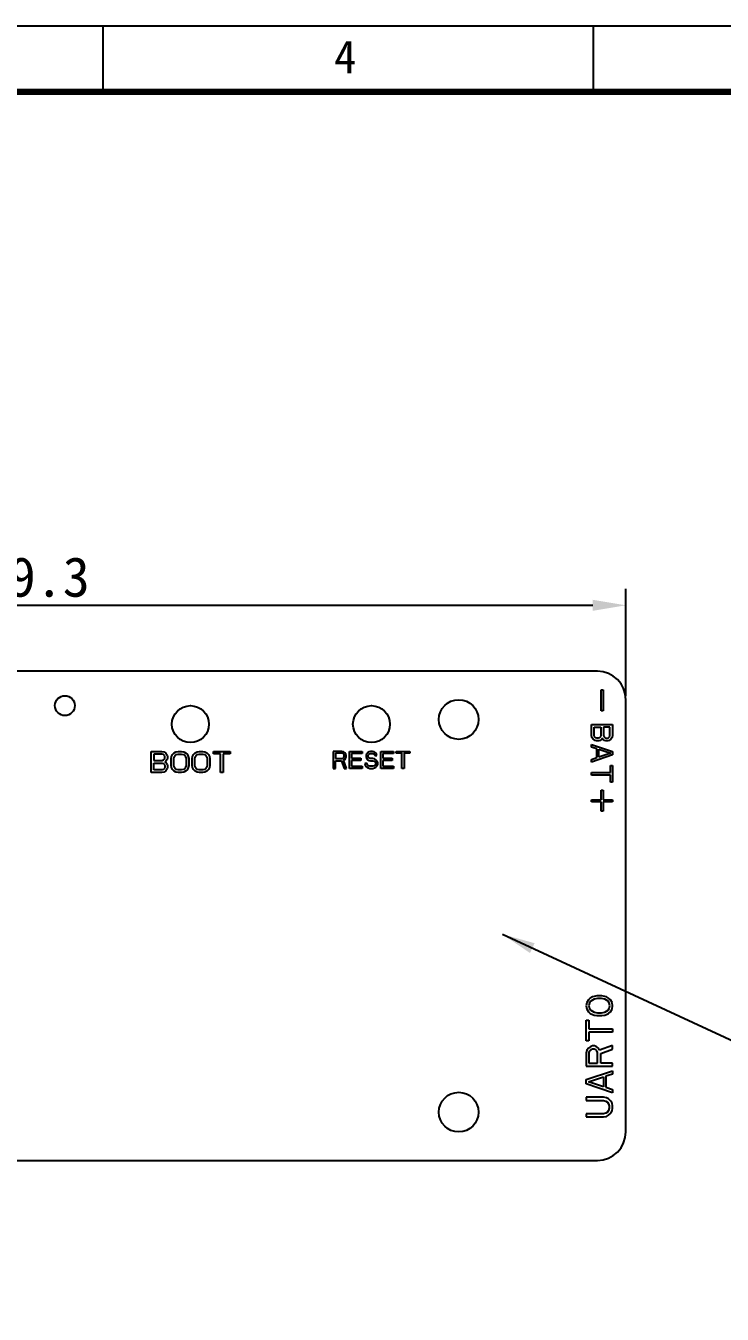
# Model space of a CAD drawing. Header units: millimetres. Extents: x 17383 to 35085, y 29540 to 59338.
# Drawn here: x 17489 to 17541.7, y 29652.1 to 29749.6 of the extents above; entities that cross this region are included whole.
import ezdxf

# ---------------------------------------------------------------- set-up
doc = ezdxf.new("R2010")
doc.units = ezdxf.units.MM
doc.header["$PDMODE"] = 2
doc.layers.add('title bar', color=7, linetype='Continuous')
doc.styles.get("Standard").update_dxf_attribs({"font": ''})
doc.styles.add('宝明', font='')
doc.styles.get('Standard').set_extended_font_data('SimSun')
doc.styles.get('宝明').set_extended_font_data('SimHei')
doc.dimstyles.new('ISO-25', dxfattribs={"dimtxt": 3, "dimasz": 2.5, "dimexe": 1.25, "dimexo": 0.3, "dimtad": 1, "dimdsep": 46, "dimtxsty": 'Standard', "dimcen": 2.5, "dimclrd": 5, "dimclre": 5, "dimadec": 0, "dimazin": 0, "dimtfac": 1, "dimtmove": 0, "dimatfit": 3, "dimfxl": 1, "dimarcsym": 0})

# ---------------------------------------------------------------- blocks, each defined once
blk = doc.blocks.new('*D10')
at = {"color": 5, "lineweight": -2}
for p, q in [((17445.101, 29698.926), (17445.101, 29707.017)), ((17534.401, 29698.926), (17534.401, 29707.017)), ((17447.601, 29705.767), (17531.901, 29705.767))]:
    blk.add_line(p, q, dxfattribs=at)
at = {"color": 5}
for points in [[(17447.601, 29706.183), (17447.601, 29705.35), (17445.101, 29705.767)], [(17531.901, 29706.183), (17531.901, 29705.35), (17534.401, 29705.767)]]:
    blk.add_solid(points, dxfattribs=at)
at = {"layer": 'Defpoints', "color": 0}
for p in [(17534.401, 29705.767), (17445.101, 29698.626), (17534.401, 29698.626)]:
    blk.add_point(p, dxfattribs=at)
at = {"color": 0, "insert": (17489.751, 29707.892), "char_height": 3, "attachment_point": 5}
blk.add_mtext('89.3', dxfattribs=at)

msp = doc.modelspace()

# ---------------------------------------------------------------- linework, layer by layer
at = {"color": 7, "linetype": 'Continuous'}
for p, q in [((17532.251, 29700.776), (17485.601, 29700.776)), ((17534.401, 29665.926), (17534.401, 29698.626)), ((17534.401, 29665.926), (17534.401, 29698.626)), ((17447.251, 29663.776), (17532.251, 29663.776)), ((17447.251, 29663.776), (17532.251, 29663.776))]:
    msp.add_line(p, q, dxfattribs=at)
at = {"color": 4, "linetype": 'Continuous'}
for p, q in [((17532.521, 29699.383), (17532.681, 29699.383)), ((17532.521, 29697.783), (17532.521, 29699.383)), ((17532.681, 29699.383), (17532.681, 29697.783)), ((17532.681, 29697.783), (17532.521, 29697.783)), ((17531.801, 29696.743), (17533.401, 29696.743)), ((17531.801, 29695.943), (17531.801, 29696.743)), ((17533.401, 29696.743), (17533.401, 29695.943)), ((17531.835, 29695.776), (17531.801, 29695.943)), ((17531.938, 29695.643), (17531.835, 29695.776)), ((17532.074, 29695.543), (17531.938, 29695.643)), ((17532.006, 29696.543), (17532.516, 29696.543)), ((17532.006, 29695.909), (17532.006, 29696.543)), ((17532.04, 29695.809), (17532.006, 29695.909)), ((17532.108, 29695.743), (17532.04, 29695.809)), ((17532.21, 29695.709), (17532.108, 29695.743)), ((17532.312, 29695.709), (17532.21, 29695.709)), ((17532.414, 29695.743), (17532.312, 29695.709)), ((17532.482, 29695.809), (17532.414, 29695.743)), ((17532.584, 29695.643), (17532.448, 29695.543)), ((17532.516, 29695.909), (17532.482, 29695.809)), ((17532.516, 29696.543), (17532.516, 29695.909)), ((17532.618, 29695.709), (17532.584, 29695.643)), ((17532.652, 29695.643), (17532.618, 29695.709)), ((17532.789, 29695.543), (17532.652, 29695.643)), ((17533.197, 29696.543), (17532.721, 29696.543)), ((17532.721, 29696.543), (17532.721, 29695.909)), ((17532.721, 29695.909), (17532.755, 29695.809)), ((17532.755, 29695.809), (17532.823, 29695.743)), ((17532.823, 29695.743), (17532.925, 29695.709)), ((17532.925, 29695.709), (17532.993, 29695.709)), ((17532.993, 29695.709), (17533.095, 29695.743)), ((17533.095, 29695.743), (17533.163, 29695.809)), ((17533.265, 29695.643), (17533.129, 29695.543)), ((17533.163, 29695.809), (17533.197, 29695.909)), ((17533.197, 29695.909), (17533.197, 29696.543)), ((17533.367, 29695.776), (17533.265, 29695.643)), ((17533.401, 29695.943), (17533.367, 29695.776)), ((17498.486, 29693.113), (17498.486, 29694.713)), ((17498.486, 29694.713), (17499.286, 29694.713)), ((17499.286, 29694.713), (17499.452, 29694.679)), ((17499.452, 29694.679), (17499.586, 29694.577)), ((17500.086, 29694.475), (17500.219, 29694.611)), ((17500.219, 29694.611), (17500.352, 29694.679)), ((17500.352, 29694.679), (17500.519, 29694.713)), ((17500.519, 29694.713), (17500.786, 29694.713)), ((17500.786, 29694.713), (17500.952, 29694.679)), ((17500.952, 29694.679), (17501.086, 29694.611)), ((17501.086, 29694.611), (17501.219, 29694.475)), ((17501.686, 29694.475), (17501.819, 29694.611)), ((17501.819, 29694.611), (17501.952, 29694.679)), ((17501.952, 29694.679), (17502.119, 29694.713)), ((17502.119, 29694.713), (17502.386, 29694.713)), ((17502.386, 29694.713), (17502.552, 29694.679)), ((17502.552, 29694.679), (17502.686, 29694.611)), ((17502.686, 29694.611), (17502.819, 29694.475)), ((17503.186, 29694.713), (17504.452, 29694.713)), ((17503.186, 29694.543), (17503.186, 29694.713)), ((17504.452, 29694.713), (17504.452, 29694.543)), ((17512.898, 29694.713), (17512.258, 29694.713)), ((17512.258, 29694.713), (17512.258, 29693.433)), ((17513.031, 29694.686), (17512.898, 29694.713)), ((17513.138, 29694.604), (17513.031, 29694.686)), ((17513.485, 29694.713), (17514.445, 29694.713)), ((17513.485, 29693.433), (17513.485, 29694.713)), ((17514.445, 29694.713), (17514.445, 29694.55)), ((17514.871, 29694.631), (17514.765, 29694.522)), ((17514.978, 29694.686), (17514.871, 29694.631)), ((17515.085, 29694.713), (17514.978, 29694.686)), ((17515.218, 29694.713), (17515.085, 29694.713)), ((17515.351, 29694.686), (17515.218, 29694.713)), ((17515.458, 29694.604), (17515.351, 29694.686)), ((17515.858, 29694.713), (17516.818, 29694.713)), ((17515.858, 29693.433), (17515.858, 29694.713)), ((17516.818, 29694.713), (17516.818, 29694.55)), ((17517.031, 29694.713), (17518.045, 29694.713)), ((17517.031, 29694.577), (17517.031, 29694.713)), ((17518.045, 29694.713), (17518.045, 29694.577)), ((17531.801, 29695.243), (17533.401, 29694.709)), ((17531.801, 29695.043), (17531.801, 29695.243)), ((17532.21, 29694.909), (17531.801, 29695.043)), ((17532.176, 29695.509), (17532.074, 29695.543)), ((17532.346, 29695.509), (17532.176, 29695.509)), ((17532.21, 29694.243), (17532.21, 29694.909)), ((17532.448, 29695.543), (17532.346, 29695.509)), ((17532.346, 29694.876), (17533.265, 29694.576)), ((17532.346, 29694.276), (17532.346, 29694.876)), ((17532.891, 29695.509), (17532.789, 29695.543)), ((17533.027, 29695.509), (17532.891, 29695.509)), ((17533.129, 29695.543), (17533.027, 29695.509)), ((17533.401, 29694.709), (17533.401, 29694.443)), ((17498.686, 29694.509), (17498.686, 29694.032)), ((17499.319, 29694.509), (17498.686, 29694.509)), ((17498.686, 29694.032), (17499.319, 29694.032)), ((17498.686, 29693.317), (17498.686, 29693.828)), ((17498.686, 29693.828), (17499.319, 29693.828)), ((17499.419, 29694.475), (17499.319, 29694.509)), ((17499.319, 29694.032), (17499.419, 29694.066)), ((17499.319, 29693.828), (17499.419, 29693.794)), ((17499.486, 29694.407), (17499.419, 29694.475)), ((17499.419, 29694.066), (17499.486, 29694.134)), ((17499.419, 29693.794), (17499.486, 29693.726)), ((17499.519, 29694.304), (17499.486, 29694.407)), ((17499.486, 29694.134), (17499.519, 29694.236)), ((17499.486, 29693.726), (17499.519, 29693.624)), ((17499.519, 29694.236), (17499.519, 29694.304)), ((17499.586, 29693.964), (17499.519, 29693.93)), ((17499.519, 29693.93), (17499.586, 29693.896)), ((17499.586, 29694.577), (17499.686, 29694.441)), ((17499.686, 29694.1), (17499.586, 29693.964)), ((17499.586, 29693.896), (17499.686, 29693.76)), ((17499.686, 29694.441), (17499.719, 29694.338)), ((17499.719, 29694.202), (17499.686, 29694.1)), ((17499.686, 29693.76), (17499.719, 29693.658)), ((17499.719, 29694.338), (17499.719, 29694.202)), ((17499.719, 29693.658), (17499.719, 29693.487)), ((17499.986, 29694.168), (17500.019, 29694.338)), ((17499.986, 29693.658), (17499.986, 29694.168)), ((17500.019, 29693.487), (17499.986, 29693.658)), ((17500.019, 29694.338), (17500.086, 29694.475)), ((17500.186, 29694.168), (17500.219, 29694.304)), ((17500.186, 29693.658), (17500.186, 29694.168)), ((17500.219, 29693.521), (17500.186, 29693.658)), ((17500.219, 29694.304), (17500.286, 29694.407)), ((17500.286, 29694.407), (17500.386, 29694.475)), ((17500.386, 29694.475), (17500.519, 29694.509)), ((17500.519, 29694.509), (17500.786, 29694.509)), ((17500.786, 29694.509), (17500.919, 29694.475)), ((17500.919, 29694.475), (17501.019, 29694.407)), ((17501.019, 29694.407), (17501.086, 29694.304)), ((17501.086, 29694.304), (17501.119, 29694.168)), ((17501.119, 29693.658), (17501.086, 29693.521)), ((17501.119, 29694.168), (17501.119, 29693.658)), ((17501.219, 29694.475), (17501.286, 29694.338)), ((17501.286, 29694.338), (17501.319, 29694.168)), ((17501.319, 29693.658), (17501.286, 29693.487)), ((17501.319, 29694.168), (17501.319, 29693.658)), ((17501.586, 29694.168), (17501.619, 29694.338)), ((17501.586, 29693.658), (17501.586, 29694.168)), ((17501.619, 29693.487), (17501.586, 29693.658)), ((17501.619, 29694.338), (17501.686, 29694.475)), ((17501.786, 29694.168), (17501.819, 29694.304)), ((17501.786, 29693.658), (17501.786, 29694.168)), ((17501.819, 29693.521), (17501.786, 29693.658)), ((17501.819, 29694.304), (17501.886, 29694.407)), ((17501.886, 29694.407), (17501.986, 29694.475)), ((17501.986, 29694.475), (17502.119, 29694.509)), ((17502.119, 29694.509), (17502.386, 29694.509)), ((17502.386, 29694.509), (17502.519, 29694.475)), ((17502.519, 29694.475), (17502.619, 29694.407)), ((17502.619, 29694.407), (17502.686, 29694.304)), ((17502.686, 29694.304), (17502.719, 29694.168)), ((17502.719, 29693.658), (17502.686, 29693.521)), ((17502.719, 29694.168), (17502.719, 29693.658)), ((17502.819, 29694.475), (17502.886, 29694.338)), ((17502.886, 29694.338), (17502.919, 29694.168)), ((17502.919, 29693.658), (17502.886, 29693.487)), ((17502.919, 29694.168), (17502.919, 29693.658)), ((17503.719, 29694.543), (17503.186, 29694.543)), ((17503.719, 29693.113), (17503.719, 29694.543)), ((17504.452, 29694.543), (17503.919, 29694.543)), ((17503.919, 29694.543), (17503.919, 29693.113)), ((17512.925, 29694.577), (17512.418, 29694.577)), ((17512.418, 29694.577), (17512.418, 29694.168)), ((17512.418, 29694.168), (17512.925, 29694.168)), ((17512.418, 29694.005), (17512.871, 29694.005)), ((17512.418, 29693.433), (17512.418, 29694.005)), ((17512.871, 29694.005), (17513.085, 29693.433)), ((17513.005, 29694.55), (17512.925, 29694.577)), ((17512.925, 29694.168), (17513.005, 29694.196)), ((17513.058, 29694.495), (17513.005, 29694.55)), ((17513.005, 29694.196), (17513.058, 29694.25)), ((17513.031, 29694.059), (17513.138, 29694.114)), ((17513.271, 29693.433), (17513.031, 29694.059)), ((17513.085, 29694.413), (17513.058, 29694.495)), ((17513.058, 29694.25), (17513.085, 29694.332)), ((17513.085, 29694.332), (17513.085, 29694.413)), ((17513.218, 29694.495), (17513.138, 29694.604)), ((17513.138, 29694.114), (17513.218, 29694.223)), ((17513.245, 29694.413), (17513.218, 29694.495)), ((17513.218, 29694.223), (17513.245, 29694.304)), ((17513.245, 29694.304), (17513.245, 29694.413)), ((17514.445, 29694.55), (17513.645, 29694.55)), ((17513.645, 29694.55), (17513.645, 29694.196)), ((17513.645, 29694.196), (17514.338, 29694.196)), ((17514.338, 29694.032), (17513.645, 29694.032)), ((17513.645, 29694.032), (17513.645, 29693.596)), ((17514.338, 29694.196), (17514.338, 29694.032)), ((17514.818, 29693.787), (17514.658, 29693.787)), ((17514.658, 29693.787), (17514.685, 29693.678)), ((17514.685, 29693.678), (17514.765, 29693.542)), ((17514.765, 29694.522), (17514.738, 29694.413)), ((17514.738, 29694.413), (17514.738, 29694.304)), ((17514.738, 29694.304), (17514.765, 29694.196)), ((17514.765, 29694.196), (17514.871, 29694.087)), ((17514.845, 29693.705), (17514.818, 29693.787)), ((17514.925, 29693.624), (17514.845, 29693.705)), ((17514.871, 29694.087), (17514.978, 29694.032)), ((17514.898, 29694.386), (17514.925, 29694.468)), ((17514.898, 29694.332), (17514.898, 29694.386)), ((17514.925, 29694.25), (17514.898, 29694.332)), ((17514.925, 29694.468), (17515.005, 29694.522)), ((17515.005, 29694.196), (17514.925, 29694.25)), ((17514.978, 29694.032), (17515.085, 29694.005)), ((17515.005, 29694.522), (17515.085, 29694.55)), ((17515.085, 29694.168), (17515.005, 29694.196)), ((17515.085, 29694.55), (17515.245, 29694.55)), ((17515.245, 29694.168), (17515.085, 29694.168)), ((17515.085, 29694.005), (17515.245, 29694.005)), ((17515.245, 29694.55), (17515.325, 29694.522)), ((17515.378, 29694.141), (17515.245, 29694.168)), ((17515.245, 29694.005), (17515.351, 29693.978)), ((17515.325, 29694.522), (17515.378, 29694.468)), ((17515.351, 29693.978), (17515.431, 29693.923)), ((17515.431, 29693.678), (17515.351, 29693.624)), ((17515.378, 29694.468), (17515.405, 29694.413)), ((17515.485, 29694.087), (17515.378, 29694.141)), ((17515.405, 29694.413), (17515.565, 29694.413)), ((17515.431, 29693.923), (17515.485, 29693.841)), ((17515.485, 29693.76), (17515.431, 29693.678)), ((17515.538, 29694.495), (17515.458, 29694.604)), ((17515.591, 29693.978), (17515.485, 29694.087)), ((17515.485, 29693.841), (17515.485, 29693.76)), ((17515.565, 29694.413), (17515.538, 29694.495)), ((17515.645, 29693.869), (17515.591, 29693.978)), ((17515.591, 29693.624), (17515.645, 29693.733)), ((17515.645, 29693.733), (17515.645, 29693.869)), ((17516.818, 29694.55), (17516.018, 29694.55)), ((17516.018, 29694.55), (17516.018, 29694.196)), ((17516.018, 29694.196), (17516.711, 29694.196)), ((17516.711, 29694.032), (17516.018, 29694.032)), ((17516.018, 29694.032), (17516.018, 29693.596)), ((17516.711, 29694.196), (17516.711, 29694.032)), ((17517.458, 29694.577), (17517.031, 29694.577)), ((17517.458, 29693.433), (17517.458, 29694.577)), ((17518.045, 29694.577), (17517.618, 29694.577)), ((17517.618, 29694.577), (17517.618, 29693.433)), ((17533.401, 29694.443), (17531.801, 29693.909)), ((17531.801, 29694.109), (17532.21, 29694.243)), ((17531.801, 29693.909), (17531.801, 29694.109)), ((17533.265, 29694.576), (17532.346, 29694.276)), ((17533.231, 29693.643), (17533.401, 29693.643)), ((17533.231, 29693.109), (17533.231, 29693.643)), ((17533.401, 29693.643), (17533.401, 29692.376)), ((17499.286, 29693.113), (17498.486, 29693.113)), ((17499.319, 29693.317), (17498.686, 29693.317)), ((17499.452, 29693.147), (17499.286, 29693.113)), ((17499.419, 29693.351), (17499.319, 29693.317)), ((17499.486, 29693.419), (17499.419, 29693.351)), ((17499.586, 29693.249), (17499.452, 29693.147)), ((17499.519, 29693.521), (17499.486, 29693.419)), ((17499.519, 29693.624), (17499.519, 29693.521)), ((17499.686, 29693.385), (17499.586, 29693.249)), ((17499.719, 29693.487), (17499.686, 29693.385)), ((17500.086, 29693.351), (17500.019, 29693.487)), ((17500.219, 29693.215), (17500.086, 29693.351)), ((17500.286, 29693.419), (17500.219, 29693.521)), ((17500.352, 29693.147), (17500.219, 29693.215)), ((17500.386, 29693.351), (17500.286, 29693.419)), ((17500.519, 29693.113), (17500.352, 29693.147)), ((17500.519, 29693.317), (17500.386, 29693.351)), ((17500.786, 29693.317), (17500.519, 29693.317)), ((17500.786, 29693.113), (17500.519, 29693.113)), ((17500.919, 29693.351), (17500.786, 29693.317)), ((17500.952, 29693.147), (17500.786, 29693.113)), ((17501.019, 29693.419), (17500.919, 29693.351)), ((17501.086, 29693.215), (17500.952, 29693.147)), ((17501.086, 29693.521), (17501.019, 29693.419)), ((17501.219, 29693.351), (17501.086, 29693.215)), ((17501.286, 29693.487), (17501.219, 29693.351)), ((17501.686, 29693.351), (17501.619, 29693.487)), ((17501.819, 29693.215), (17501.686, 29693.351)), ((17501.886, 29693.419), (17501.819, 29693.521)), ((17501.952, 29693.147), (17501.819, 29693.215)), ((17501.986, 29693.351), (17501.886, 29693.419)), ((17502.119, 29693.113), (17501.952, 29693.147)), ((17502.119, 29693.317), (17501.986, 29693.351)), ((17502.386, 29693.317), (17502.119, 29693.317)), ((17502.386, 29693.113), (17502.119, 29693.113)), ((17502.519, 29693.351), (17502.386, 29693.317)), ((17502.552, 29693.147), (17502.386, 29693.113)), ((17502.619, 29693.419), (17502.519, 29693.351)), ((17502.686, 29693.215), (17502.552, 29693.147)), ((17502.686, 29693.521), (17502.619, 29693.419)), ((17502.819, 29693.351), (17502.686, 29693.215)), ((17502.886, 29693.487), (17502.819, 29693.351)), ((17503.919, 29693.113), (17503.719, 29693.113)), ((17512.258, 29693.433), (17512.418, 29693.433)), ((17513.085, 29693.433), (17513.271, 29693.433)), ((17514.445, 29693.433), (17513.485, 29693.433)), ((17513.645, 29693.596), (17514.445, 29693.596)), ((17514.445, 29693.596), (17514.445, 29693.433)), ((17514.765, 29693.542), (17514.898, 29693.46)), ((17514.898, 29693.46), (17515.031, 29693.433)), ((17515.031, 29693.596), (17514.925, 29693.624)), ((17515.245, 29693.596), (17515.031, 29693.596)), ((17515.031, 29693.433), (17515.245, 29693.433)), ((17515.351, 29693.624), (17515.245, 29693.596)), ((17515.245, 29693.433), (17515.378, 29693.46)), ((17515.378, 29693.46), (17515.485, 29693.515)), ((17515.485, 29693.515), (17515.591, 29693.624)), ((17516.818, 29693.433), (17515.858, 29693.433)), ((17516.018, 29693.596), (17516.818, 29693.596)), ((17516.818, 29693.596), (17516.818, 29693.433)), ((17517.618, 29693.433), (17517.458, 29693.433)), ((17531.801, 29693.109), (17533.231, 29693.109)), ((17531.801, 29692.909), (17531.801, 29693.109)), ((17533.231, 29692.909), (17531.801, 29692.909)), ((17533.231, 29692.376), (17533.231, 29692.909)), ((17532.521, 29691.783), (17532.681, 29691.783)), ((17532.521, 29691.063), (17532.521, 29691.783)), ((17532.681, 29691.783), (17532.681, 29691.063)), ((17533.401, 29692.376), (17533.231, 29692.376)), ((17531.801, 29691.063), (17532.521, 29691.063)), ((17531.801, 29690.903), (17531.801, 29691.063)), ((17532.521, 29690.903), (17531.801, 29690.903)), ((17532.521, 29690.183), (17532.521, 29690.903)), ((17532.681, 29691.063), (17533.401, 29691.063)), ((17533.401, 29690.903), (17532.681, 29690.903)), ((17532.681, 29690.903), (17532.681, 29690.183)), ((17533.401, 29691.063), (17533.401, 29690.903)), ((17532.681, 29690.183), (17532.521, 29690.183)), ((17531.866, 29676.14), (17531.696, 29676.057)), ((17531.994, 29676.182), (17531.866, 29676.14)), ((17532.207, 29676.224), (17531.994, 29676.182)), ((17532.59, 29676.224), (17532.207, 29676.224)), ((17532.802, 29676.182), (17532.59, 29676.224)), ((17532.93, 29676.14), (17532.802, 29676.182)), ((17533.1, 29676.057), (17532.93, 29676.14)), ((17531.441, 29675.724), (17531.398, 29675.474)), ((17531.398, 29675.474), (17531.441, 29675.224)), ((17531.568, 29675.932), (17531.441, 29675.724)), ((17531.441, 29675.224), (17531.568, 29675.015)), ((17531.696, 29676.057), (17531.568, 29675.932)), ((17531.654, 29675.682), (17531.611, 29675.474)), ((17531.611, 29675.474), (17531.654, 29675.265)), ((17531.739, 29675.807), (17531.654, 29675.682)), ((17531.654, 29675.265), (17531.739, 29675.14)), ((17531.994, 29675.974), (17531.739, 29675.807)), ((17531.739, 29675.14), (17531.994, 29674.974)), ((17532.249, 29676.015), (17531.994, 29675.974)), ((17532.547, 29676.015), (17532.249, 29676.015)), ((17532.802, 29675.974), (17532.547, 29676.015)), ((17533.058, 29675.807), (17532.802, 29675.974)), ((17532.802, 29674.974), (17533.058, 29675.14)), ((17533.143, 29675.682), (17533.058, 29675.807)), ((17533.058, 29675.14), (17533.143, 29675.265)), ((17533.228, 29675.932), (17533.1, 29676.057)), ((17533.185, 29675.474), (17533.143, 29675.682)), ((17533.143, 29675.265), (17533.185, 29675.474)), ((17533.356, 29675.724), (17533.228, 29675.932)), ((17533.228, 29675.015), (17533.356, 29675.224)), ((17533.398, 29675.474), (17533.356, 29675.724)), ((17533.356, 29675.224), (17533.398, 29675.474)), ((17531.398, 29672.807), (17531.398, 29674.39)), ((17531.398, 29674.39), (17531.611, 29674.39)), ((17531.568, 29675.015), (17531.696, 29674.89)), ((17531.611, 29674.39), (17531.611, 29673.724)), ((17531.696, 29674.89), (17531.866, 29674.807)), ((17531.866, 29674.807), (17531.994, 29674.765)), ((17531.994, 29674.974), (17532.249, 29674.932)), ((17531.994, 29674.765), (17532.207, 29674.724)), ((17532.207, 29674.724), (17532.59, 29674.724)), ((17532.249, 29674.932), (17532.547, 29674.932)), ((17532.547, 29674.932), (17532.802, 29674.974)), ((17532.59, 29674.724), (17532.802, 29674.765)), ((17532.802, 29674.765), (17532.93, 29674.807)), ((17532.93, 29674.807), (17533.1, 29674.89)), ((17533.1, 29674.89), (17533.228, 29675.015)), ((17531.611, 29673.724), (17533.398, 29673.724)), ((17531.611, 29673.474), (17531.611, 29672.807)), ((17533.398, 29673.474), (17531.611, 29673.474)), ((17533.398, 29673.724), (17533.398, 29673.474)), ((17531.611, 29672.807), (17531.398, 29672.807)), ((17531.568, 29672.265), (17531.441, 29672.099)), ((17531.739, 29672.39), (17531.568, 29672.265)), ((17531.866, 29672.432), (17531.739, 29672.39)), ((17532.037, 29672.432), (17531.866, 29672.432)), ((17532.164, 29672.39), (17532.037, 29672.432)), ((17532.334, 29672.265), (17532.164, 29672.39)), ((17532.419, 29672.099), (17532.334, 29672.265)), ((17533.398, 29672.474), (17532.419, 29672.099)), ((17533.398, 29672.182), (17533.398, 29672.474)), ((17531.441, 29672.099), (17531.398, 29671.89)), ((17531.398, 29671.89), (17531.398, 29670.89)), ((17531.654, 29672.057), (17531.611, 29671.932)), ((17531.611, 29671.932), (17531.611, 29671.14)), ((17531.739, 29672.14), (17531.654, 29672.057)), ((17531.866, 29672.182), (17531.739, 29672.14)), ((17531.994, 29672.182), (17531.866, 29672.182)), ((17532.122, 29672.14), (17531.994, 29672.182)), ((17532.207, 29672.057), (17532.122, 29672.14)), ((17532.249, 29671.932), (17532.207, 29672.057)), ((17532.249, 29671.14), (17532.249, 29671.932)), ((17532.505, 29671.849), (17533.398, 29672.182)), ((17532.505, 29671.14), (17532.505, 29671.849)), ((17531.398, 29670.89), (17533.398, 29670.89)), ((17531.398, 29669.89), (17533.398, 29670.557)), ((17531.611, 29671.14), (17532.249, 29671.14)), ((17533.398, 29671.14), (17532.505, 29671.14)), ((17533.398, 29670.307), (17532.888, 29670.14)), ((17533.398, 29670.89), (17533.398, 29671.14)), ((17533.398, 29670.557), (17533.398, 29670.307)), ((17531.398, 29669.557), (17531.398, 29669.89)), ((17533.398, 29668.89), (17531.398, 29669.557)), ((17531.568, 29669.724), (17532.717, 29670.099)), ((17532.717, 29669.349), (17531.568, 29669.724)), ((17532.717, 29670.099), (17532.717, 29669.349)), ((17532.888, 29670.14), (17532.888, 29669.307)), ((17532.888, 29669.307), (17533.398, 29669.14)), ((17531.398, 29668.557), (17531.398, 29668.307)), ((17532.717, 29668.557), (17531.398, 29668.557)), ((17531.398, 29668.307), (17532.717, 29668.307)), ((17532.93, 29668.515), (17532.717, 29668.557)), ((17532.717, 29668.307), (17532.888, 29668.265)), ((17533.1, 29668.432), (17532.93, 29668.515)), ((17533.271, 29668.265), (17533.1, 29668.432)), ((17533.398, 29669.14), (17533.398, 29668.89)), ((17532.888, 29667.349), (17532.717, 29667.307)), ((17532.888, 29668.265), (17533.015, 29668.182)), ((17533.015, 29667.432), (17532.888, 29667.349)), ((17533.015, 29668.182), (17533.1, 29668.057)), ((17533.1, 29667.557), (17533.015, 29667.432)), ((17533.1, 29668.057), (17533.143, 29667.89)), ((17533.143, 29667.724), (17533.1, 29667.557)), ((17533.1, 29667.182), (17533.271, 29667.349)), ((17533.143, 29667.89), (17533.143, 29667.724)), ((17533.356, 29668.099), (17533.271, 29668.265)), ((17533.271, 29667.349), (17533.356, 29667.515)), ((17533.398, 29667.89), (17533.356, 29668.099)), ((17533.356, 29667.515), (17533.398, 29667.724)), ((17533.398, 29667.724), (17533.398, 29667.89)), ((17531.398, 29667.307), (17531.398, 29667.057)), ((17532.717, 29667.307), (17531.398, 29667.307)), ((17531.398, 29667.057), (17532.717, 29667.057)), ((17532.717, 29667.057), (17532.93, 29667.099)), ((17532.93, 29667.099), (17533.1, 29667.182))]:
    msp.add_line(p, q, dxfattribs=at)
at = {"color": 7, "linetype": 'Continuous'}
for centre, radius in [((17491.951, 29698.176), 0.75), ((17491.951, 29698.176), 0.75), ((17521.751, 29697.126), 1.5), ((17521.751, 29697.126), 1.5), ((17501.451, 29696.776), 1.4), ((17501.451, 29696.776), 1.4), ((17515.151, 29696.776), 1.4), ((17515.151, 29696.776), 1.4), ((17521.751, 29667.426), 1.5), ((17521.751, 29667.426), 1.5)]:
    msp.add_circle(centre, radius, dxfattribs=at)
for centre, start, end in [((17532.251, 29698.626), 0, 90), ((17532.251, 29698.626), 0, 90), ((17532.251, 29665.926), 270, 0), ((17532.251, 29665.926), 270, 0)]:
    msp.add_arc(centre, 2.15, start, end, dxfattribs=at)
at = {"layer": 'title bar', "color": 0}
for p, q in [((17383.438, 29749.612), (17680.436, 29749.612)), ((17494.812, 29749.612), (17494.812, 29744.612)), ((17531.937, 29749.612), (17531.937, 29744.612)), ((17388.438, 29744.612), (17675.436, 29744.612))]:
    msp.add_line(p, q, dxfattribs=at)
at = {"layer": 'title bar', "color": 0, "const_width": 0.5}
msp.add_lwpolyline([(17388.438, 29544.613), (17675.436, 29544.613), (17675.436, 29744.612), (17388.438, 29744.612)], dxfattribs=at)

# ---------------------------------------------------------------- texts
at = {"layer": 'title bar', "color": 0, "style": '宝明'}
msp.add_text('4', height=2.5, dxfattribs=at).set_placement((17512.317, 29746.013))

# ---------------------------------------------------------------- dimensions: what is measured, and where the dimension line sits
dim = msp.add_linear_dim(base=(17534.401, 29705.767), p1=(17445.101, 29698.626), p2=(17534.401, 29698.626), dimstyle='ISO-25')
dim.commit()
dim.dimension.update_dxf_attribs({"geometry": '*D10', "text_midpoint": (17489.751, 29707.892)})

# ---------------------------------------------------------------- leaders
msp.add_leader([(17525.054, 29680.883), (17551.73, 29668.534)], dimstyle='ISO-25', override={"dimgap": 0.625, "dimtad": 0})

doc.saveas('drawing.dxf')
